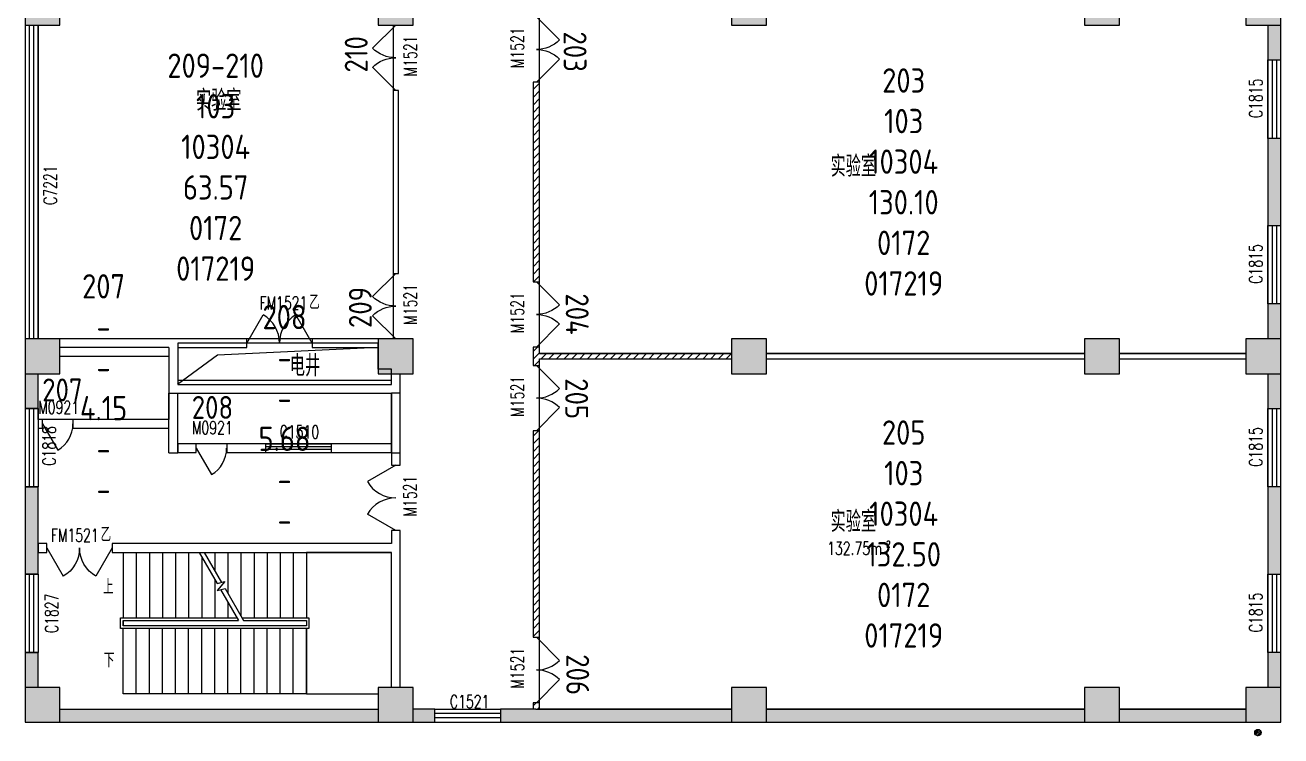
# Model space of a CAD drawing. Extents: x 204160 to 232960, y 180562 to 214099.
# Drawn here: x 204160 to 232960, y 180562 to 196875 of the extents above; entities that cross this region are included whole.
import ezdxf

# ---------------------------------------------------------------- set-up
doc = ezdxf.new("R2010")
doc.units = 0
doc.header["$LTSCALE"] = 1000
doc.header["$MEASUREMENT"] = 0
for name, color, linetype in [('bady', 30, 'Continuous'), ('name', 1, 'Continuous'), ('PUB_HATCH', 8, 'Continuous'), ('RM', 4, 'Continuous'), ('RM$', 5, 'Continuous'), ('RM$TXT', 5, 'Continuous')]:
    doc.layers.add(name, color=color, linetype=linetype)
doc.styles.add('_TCH_DIM', font='SIMPLEX', dxfattribs={"bigfont": 'GBCBIG'})
doc.styles.add('_TCH_SPACE', font='SIMPLEX', dxfattribs={"bigfont": 'GBCBIG'})
doc.styles.add('_TCH_WINDOW', font='SIMPLEX', dxfattribs={"bigfont": 'GBCBIG'})
doc.styles.get("Standard").update_dxf_attribs({"font": 'gbenor.shx', "bigfont": 'gbcbig.shx'})
pattern_1 = [(45, (0, 89.76), (-88.388383, 88.388383), [])]

# ---------------------------------------------------------------- blocks, each defined once
blk = doc.blocks.new('_FZH')
blk.add_lwpolyline([(-0.5, -0.5), (0.5, -0.5), (0.5, 0.5), (-0.5, 0.5)], close=True)
at = {"layer": 'PUB_HATCH'}
blk.add_solid([(-0.5, -0.5), (0.5, -0.5), (-0.5, 0.5), (0.5, 0.5)], dxfattribs=at)
blk = doc.blocks.new('$WINLIB2D$00000001')
at = {"color": 0}
for points in [[(-0.5, 0.5), (-0.5, -0.5)], [(-0.5, 0.5), (0.5, 0.5)], [(0.5, -0.5), (0.5, 0.5)], [(0.5, 0.1667), (-0.5, 0.1667)], [(0.5, -0.1667), (-0.5, -0.1667)], [(-0.5, -0.5), (0.5, -0.5)]]:
    blk.add_lwpolyline(points, dxfattribs=at)
blk = doc.blocks.new('$lvtry$00000171')
for p, q in [((-74, 11), (-11, 74)), ((-70, -27), (27, 70)), ((-53, -53), (53, 53)), ((-27, -70), (70, 27)), ((11, -74), (74, -11))]:
    blk.add_line(p, q)
blk.add_circle((0, 0), 75)
blk.add_point((0, 0))
blk = doc.blocks.new('$DorLib2D$00000231')
at = {"color": 0}
for p, q in [((-0.5, 0), (-0.25, 0.433)), ((0.5, 0), (0.25, 0.433))]:
    blk.add_line(p, q, dxfattribs=at)
for centre, start, end in [((-0.5, 0), 0, 60), ((0.5, 0), 120, 180)]:
    blk.add_arc(centre, 0.5, start, end, dxfattribs=at)
blk = doc.blocks.new('$DorLib2D$00000116')
at = {"color": 0}
for p, q in [((-0.5, 0), (-0.146, 0.354)), ((0.5, 0), (0.146, 0.354))]:
    blk.add_line(p, q, dxfattribs=at)
for centre, start, end in [((-0.5, 0), 0, 45), ((0.5, 0), 135, 180)]:
    blk.add_arc(centre, 0.5, start, end, dxfattribs=at)
blk = doc.blocks.new('$DorLib2D$00000228')
at = {"color": 0}
blk.add_line((0.5, 0), (0, 0.866), dxfattribs=at)
blk.add_arc((0.5, 0), 1, 120, 180, dxfattribs=at)

msp = doc.modelspace()

# ---------------------------------------------------------------- hatches: boundary and pattern name
at = {"layer": 'bady'}
for points in [[(232960, 196875), (232660, 196875), (232660, 196075), (232960, 196075)], [(232660, 194275), (232660, 192275), (232960, 192275), (232960, 194275)], [(232660, 189675), (232960, 189675), (232960, 190475), (232660, 190475)], [(204460, 188875), (204160, 188875), (204160, 188075), (204460, 188075)], [(232960, 188875), (232660, 188875), (232660, 188075), (232960, 188075)], [(204460, 184275), (204460, 186275), (204160, 186275), (204160, 184275)], [(232660, 186275), (232660, 184275), (232960, 184275), (232960, 186275)], [(204160, 181675), (204460, 181675), (204460, 182475), (204160, 182475)], [(232660, 181675), (232960, 181675), (232960, 182475), (232660, 182475)], [(212260, 180875), (212260, 181175), (204960, 181175), (204960, 180875)], [(213060, 181175), (213060, 180875), (213560, 180875), (213560, 181175)], [(215870, 181175), (215060, 181175), (215060, 180875), (215870, 180875)], [(220360, 180875), (220360, 181175), (215870, 181175), (215870, 180875)], [(228460, 180875), (228460, 181175), (221160, 181175), (221160, 180875)], [(232160, 180875), (232160, 181175), (229260, 181175), (229260, 180875)]]:
    msp.add_hatch(color=30, dxfattribs=at).paths.add_polyline_path(points)
h = msp.add_hatch(dxfattribs=at)
h.set_pattern_fill('普通砖', color=30, scale=50, style=0)
h.set_pattern_definition(pattern_1)
h.paths.add_polyline_path([(215960, 190985), (215960, 195565), (215810, 195565), (215810, 190985)])
h = msp.add_hatch(dxfattribs=at)
h.set_pattern_fill('普通砖', color=30, scale=50, style=0)
h.set_pattern_definition(pattern_1)
h.paths.add_polyline_path([(215960, 189335), (215960, 189485), (215810, 189485), (215810, 189275), (215910, 189275)])
h = msp.add_hatch(dxfattribs=at)
h.set_pattern_fill('普通砖', color=30, scale=50, style=0)
h.set_pattern_definition(pattern_1)
h.paths.add_polyline_path([(215810, 189275), (215810, 189065), (215960, 189065), (215960, 189215), (215910, 189275)])
h = msp.add_hatch(dxfattribs=at)
h.set_pattern_fill('普通砖', color=30, scale=50, style=0)
h.set_pattern_definition(pattern_1)
h.paths.add_polyline_path([(215910, 189275), (215960, 189215), (220360, 189215), (220360, 189335), (215960, 189335)])
h = msp.add_hatch(dxfattribs=at)
h.set_pattern_fill('普通砖', color=30, scale=50, style=0)
h.set_pattern_definition(pattern_1)
h.paths.add_polyline_path([(215960, 182825), (215960, 187565), (215810, 187565), (215810, 182825)])
h = msp.add_hatch(dxfattribs=at)
h.set_pattern_fill('普通砖', color=30, scale=50, style=0)
h.set_pattern_definition(pattern_1)
h.paths.add_polyline_path([(215960, 181175), (215960, 181325), (215810, 181325), (215810, 181175)])

# ---------------------------------------------------------------- linework, layer by layer
at = {"layer": 'bady', "color": 30}
for p, q in [((232660, 196875), (232660, 196075)), ((232960, 196075), (232960, 196875)), ((232660, 196075), (232960, 196075)), ((215960, 195565), (215810, 195565)), ((215810, 195565), (215810, 190985)), ((215960, 190985), (215960, 195565)), ((212720, 195375), (212600, 195375)), ((212600, 195375), (212600, 191175)), ((212720, 191175), (212720, 195375)), ((232660, 194275), (232660, 192275)), ((232960, 194275), (232660, 194275)), ((232960, 192275), (232960, 194275)), ((232660, 192275), (232960, 192275)), ((212600, 191175), (212720, 191175)), ((215810, 190985), (215960, 190985)), ((232960, 190475), (232660, 190475)), ((232660, 190475), (232660, 189675)), ((232960, 189675), (232960, 190475)), ((207660, 189675), (204960, 189675)), ((209244, 189675), (207660, 189675)), ((209244, 189475), (209244, 189675)), ((212260, 189675), (210744, 189675)), ((210744, 189675), (210744, 189475)), ((207460, 189475), (204960, 189475)), ((207460, 189475), (207460, 188425)), ((207660, 189475), (209244, 189475)), ((207660, 189475), (207660, 188625)), ((210744, 189475), (212260, 189475)), ((215960, 189485), (215810, 189485)), ((215810, 189485), (215810, 189275)), ((215810, 189275), (215810, 189065)), ((215960, 189335), (215960, 189485)), ((215960, 189335), (220360, 189335)), ((221160, 189335), (228460, 189335)), ((229260, 189335), (232160, 189335)), ((215810, 189065), (215960, 189065)), ((215960, 189065), (215960, 189215)), ((215960, 189215), (220360, 189215)), ((221160, 189215), (228460, 189215)), ((229260, 189215), (232160, 189215)), ((204160, 188875), (204160, 188075)), ((204460, 188075), (204460, 188875)), ((212560, 188625), (212560, 188875)), ((212760, 188625), (212760, 188875)), ((232660, 188875), (232660, 188075)), ((232960, 188075), (232960, 188875)), ((207460, 187059), (207460, 188425)), ((207460, 188425), (207660, 188425)), ((207460, 188425), (212560, 188425)), ((207660, 188625), (212560, 188625)), ((207660, 187059), (207660, 188425)), ((212560, 187061), (212560, 188425)), ((212560, 188425), (212560, 186775)), ((212760, 188425), (212560, 188425)), ((212760, 187061), (212760, 188625)), ((212760, 186775), (212760, 188425)), ((204160, 188075), (204460, 188075)), ((232660, 188075), (232960, 188075)), ((204556, 187826), (204460, 187826)), ((204460, 187826), (204460, 187626)), ((204556, 187626), (204556, 187826)), ((207460, 187826), (205257, 187826)), ((205257, 187826), (205257, 187626)), ((207460, 187626), (207460, 187826)), ((204460, 187626), (204556, 187626)), ((205257, 187626), (207460, 187626)), ((215960, 187565), (215810, 187565)), ((215810, 187565), (215810, 182825)), ((215960, 182825), (215960, 187565)), ((208081, 187266), (207660, 187266)), ((207660, 187266), (207660, 187066)), ((208081, 187066), (208081, 187266)), ((209681, 187266), (208783, 187266)), ((208783, 187266), (208783, 187066)), ((209681, 187066), (209681, 187266)), ((212560, 187266), (211181, 187266)), ((211181, 187266), (211181, 187066)), ((212560, 187066), (212560, 187266)), ((207460, 187059), (207660, 187059)), ((207660, 187066), (208081, 187066)), ((208783, 187066), (209681, 187066)), ((211181, 187066), (212560, 187066)), ((212560, 187061), (212760, 187061)), ((212560, 186775), (212760, 186775)), ((204460, 186275), (204160, 186275)), ((204160, 186275), (204160, 184275)), ((204460, 184275), (204460, 186275)), ((232660, 186275), (232660, 184275)), ((232960, 186275), (232660, 186275)), ((232960, 184275), (232960, 186275)), ((212760, 185275), (212560, 185275)), ((212560, 185275), (212560, 184975)), ((212760, 184875), (212760, 185275)), ((204660, 184975), (204460, 184975)), ((204460, 184975), (204460, 184775)), ((204660, 184775), (204660, 184975)), ((212560, 184975), (206160, 184975)), ((206160, 184975), (206160, 184775)), ((204460, 184775), (204660, 184775)), ((206160, 184775), (212560, 184775)), ((206410, 184775), (208151, 184775)), ((206410, 184775), (206410, 183270)), ((206710, 184775), (206710, 183270)), ((207010, 184775), (207010, 183270)), ((207310, 184775), (207310, 183270)), ((207610, 184775), (207610, 183270)), ((207910, 184775), (207910, 183270)), ((208151, 184775), (208565, 184057)), ((208210, 184672), (208210, 183270)), ((208266, 184775), (210610, 184775)), ((208266, 184775), (208665, 184084)), ((208510, 184775), (208510, 184352)), ((208810, 184775), (208810, 183833)), ((209110, 184775), (209110, 183313)), ((209410, 184775), (209410, 183270)), ((209710, 184775), (209710, 183270)), ((210010, 184775), (210010, 183270)), ((210310, 184775), (210310, 183270)), ((210610, 184775), (210610, 183270)), ((212560, 184775), (210610, 184775)), ((210610, 184775), (210610, 183270)), ((212560, 181675), (212560, 184775)), ((212560, 181675), (212560, 184775)), ((212760, 181675), (212760, 184875)), ((204160, 184275), (204460, 184275)), ((208510, 184152), (208510, 183270)), ((208565, 184057), (208738, 184103)), ((208738, 184103), (208565, 183897)), ((232660, 184275), (232960, 184275)), ((208565, 183897), (208745, 183945)), ((208645, 183919), (209054, 183210)), ((208745, 183945), (209170, 183210)), ((208810, 183633), (208810, 183270)), ((206350, 183030), (206350, 183270)), ((206350, 183270), (209020, 183270)), ((206410, 183210), (209054, 183210)), ((206410, 183090), (206410, 183210)), ((206410, 183210), (209054, 183210)), ((206410, 183210), (206410, 183090)), ((209135, 183270), (210670, 183270)), ((209170, 183210), (210610, 183210)), ((209170, 183210), (210610, 183210)), ((210610, 183210), (210610, 183090)), ((210610, 183210), (210610, 183090)), ((210670, 183270), (210670, 183030)), ((210670, 183030), (206350, 183030)), ((210610, 183090), (206410, 183090)), ((210610, 183090), (206410, 183090)), ((206410, 181525), (206410, 183030)), ((206710, 181525), (206710, 183030)), ((207010, 181525), (207010, 183030)), ((207310, 181525), (207310, 183030)), ((207610, 181525), (207610, 183030)), ((207910, 181525), (207910, 183030)), ((208210, 181525), (208210, 183030)), ((208510, 181525), (208510, 183030)), ((208810, 181525), (208810, 183030)), ((209110, 181525), (209110, 183030)), ((209410, 181525), (209410, 183030)), ((209710, 181525), (209710, 183030)), ((210010, 181525), (210010, 183030)), ((210310, 181525), (210310, 183030)), ((210610, 181525), (210610, 183030)), ((210610, 183030), (210610, 181525)), ((215810, 182825), (215960, 182825)), ((204460, 182475), (204160, 182475)), ((204160, 182475), (204160, 181675)), ((204460, 181675), (204460, 182475)), ((232960, 182475), (232660, 182475)), ((232660, 182475), (232660, 181675)), ((232960, 181675), (232960, 182475)), ((210610, 181525), (206410, 181525)), ((210610, 181525), (212260, 181525)), ((204960, 181175), (212260, 181175)), ((213560, 181175), (213060, 181175)), ((213560, 180875), (213560, 181175)), ((215870, 181175), (215060, 181175)), ((215060, 181175), (215060, 180875)), ((215960, 181325), (215810, 181325)), ((215810, 181325), (215810, 181175)), ((215870, 181175), (220360, 181175)), ((215960, 181175), (215960, 181325)), ((221160, 181175), (228460, 181175)), ((229260, 181175), (232160, 181175)), ((204960, 180875), (212260, 180875)), ((213060, 180875), (213560, 180875)), ((215060, 180875), (215870, 180875)), ((215870, 180875), (220360, 180875)), ((221160, 180875), (228460, 180875)), ((229260, 180875), (232160, 180875))]:
    msp.add_line(p, q, dxfattribs=at)
msp.add_lwpolyline([(212260, 189475), (208571, 189302), (207658, 188625)], dxfattribs=at)
for points in [[(206260, 183993, 0, 0, 0), (208210, 183993, 80, 0, 0), (208510, 183993, 0, 0, 0)], [(206260, 182308, 0, 0, 0), (211585, 182308, 0, 0, 0), (211585, 183993, 0, 0, 0), (209110, 183993, 80, 0, 0), (208810, 183993, 0, 0, 0)]]:
    msp.add_lwpolyline(points, format="xyseb", dxfattribs=at)
at = {"layer": 'RM'}
msp.add_lwpolyline([(207660, 189575), (207660, 188725), (212560, 188725), (212560, 188975), (212260, 188975), (212260, 189575)], close=True, dxfattribs=at)
at = {"layer": 'RM$'}
for points in [[(204960, 197555), (212260, 197555), (212260, 196875), (212600, 196875), (212600, 191175), (212600, 189675), (204460, 189675), (204460, 196875), (204960, 196875)], [(215960, 197200), (220360, 197200), (220360, 196875), (221160, 196875), (221160, 197215), (228460, 197215), (228460, 196875), (229260, 196875), (229260, 197215), (232160, 197215), (232160, 196875), (232660, 196875), (232660, 189675), (232160, 189675), (232160, 189335), (229260, 189335), (229260, 189675), (228460, 189675), (228460, 189335), (221160, 189335), (221160, 189675), (220360, 189675), (220360, 189335), (215960, 189335)], [(204960, 189275), (207460, 189275), (207460, 187826), (204460, 187826), (204460, 188875), (204960, 188875)], [(215960, 189215), (220360, 189215), (220360, 188875), (221160, 188875), (221160, 189215), (228460, 189215), (228460, 188875), (229260, 188875), (229260, 189215), (232160, 189215), (232160, 188875), (232660, 188875), (232660, 181675), (232160, 181675), (232160, 181175), (229260, 181175), (229260, 181675), (228460, 181675), (228460, 181175), (221160, 181175), (221160, 181675), (220360, 181675), (220360, 181175), (215960, 181175)], [(207660, 188425), (212560, 188425), (212560, 187266), (207660, 187266)]]:
    msp.add_lwpolyline(points, close=True, dxfattribs=at)

# ---------------------------------------------------------------- block references
at = {"layer": 'bady', "color": 30, "xscale": 800, "yscale": 800, "zscale": 800}
for p in [(204560, 197275), (212660, 197275), (220760, 197275), (228860, 197275), (232560, 197275), (204560, 189275), (212660, 189275), (220760, 189275), (228860, 189275), (232560, 189275), (204560, 181275), (212660, 181275), (220760, 181275), (228860, 181275), (232560, 181275)]:
    msp.add_blockref('_FZH', p, dxfattribs=at)
at = {"layer": 'bady', "color": 30}
ref = msp.add_blockref('$DorLib2D$00000116', (215885, 196315), dxfattribs=dict(at, xscale=1500, yscale=-1500, zscale=150, rotation=90))
ref.add_attrib('A', 'M1521', (215599, 195890), dxfattribs={"color": 30, "height": 297.5, "rotation": 90, "style": '_TCH_WINDOW', "width": 0.705882})
ref = msp.add_blockref('$WINLIB2D$00000001', (204310, 193275), dxfattribs=dict(at, xscale=-7200, yscale=300, zscale=300, rotation=90))
ref.add_attrib('A', 'C7221', (204884, 192748), dxfattribs={"color": 30, "height": 297.5, "rotation": 90, "style": '_TCH_WINDOW', "width": 0.705882})
ref = msp.add_blockref('$DorLib2D$00000116', (212660, 196125), dxfattribs=dict(at, xscale=-1500, yscale=1500, zscale=120, rotation=90))
ref.add_attrib('A', 'M1521', (213144, 195700), dxfattribs={"color": 30, "height": 297.5, "rotation": 90, "style": '_TCH_WINDOW', "width": 0.705882})
ref = msp.add_blockref('$WINLIB2D$00000001', (232810, 195175), dxfattribs=dict(at, xscale=-1800, yscale=300, zscale=300, rotation=270))
ref.add_attrib('A', 'C1815', (232534, 194740), dxfattribs={"color": 30, "height": 297.5, "rotation": 90, "style": '_TCH_WINDOW', "width": 0.705882})
ref = msp.add_blockref('$WINLIB2D$00000001', (232810, 191375), dxfattribs=dict(at, xscale=-1800, yscale=300, zscale=300, rotation=270))
ref.add_attrib('A', 'C1815', (232534, 190940), dxfattribs={"color": 30, "height": 297.5, "rotation": 90, "style": '_TCH_WINDOW', "width": 0.705882})
ref = msp.add_blockref('$DorLib2D$00000116', (212660, 190425), dxfattribs=dict(at, xscale=-1500, yscale=1500, zscale=120, rotation=90))
ref.add_attrib('A', 'M1521', (213144, 190000), dxfattribs={"color": 30, "height": 297.5, "rotation": 90, "style": '_TCH_WINDOW', "width": 0.705882})
ref = msp.add_blockref('$DorLib2D$00000116', (215885, 190235), dxfattribs=dict(at, xscale=1500, yscale=-1500, zscale=150, rotation=90))
ref.add_attrib('A', 'M1521', (215599, 189810), dxfattribs={"color": 30, "height": 297.5, "rotation": 90, "style": '_TCH_WINDOW', "width": 0.705882})
at = {"layer": 'bady', "color": 30, "xscale": -1500, "zscale": 200, "rotation": 180}
for p, yscale in [((209994, 189575), -1500), ((205410, 184875), 1500)]:
    msp.add_blockref('$DorLib2D$00000231', p, dxfattribs=dict(at, yscale=yscale))
at = {"layer": 'bady', "color": 30}
ref = msp.add_blockref('$DorLib2D$00000116', (215885, 188315), dxfattribs=dict(at, xscale=-1500, yscale=-1500, zscale=150, rotation=90))
ref.add_attrib('A', 'M1521', (215599, 187890), dxfattribs={"color": 30, "height": 297.5, "rotation": 90, "style": '_TCH_WINDOW', "width": 0.705882})
ref = msp.add_blockref('$WINLIB2D$00000001', (204310, 187175), dxfattribs=dict(at, xscale=-1800, yscale=-300, zscale=300, rotation=90))
ref.add_attrib('A', 'C1818', (204860, 186764), dxfattribs={"color": 30, "height": 297.5, "rotation": 90, "style": '_TCH_WINDOW', "width": 0.705882})
ref = msp.add_blockref('$DorLib2D$00000228', (204907, 187726), dxfattribs=dict(at, xscale=-701.5256849103846, yscale=-701.5256849103846, zscale=200))
ref.add_attrib('A', 'M0921', (204462, 187953), dxfattribs={"color": 30, "height": 297.5, "style": '_TCH_WINDOW', "width": 0.705882})
ref = msp.add_blockref('$WINLIB2D$00000001', (232810, 187175), dxfattribs=dict(at, xscale=-1800, yscale=300, zscale=300, rotation=270))
ref.add_attrib('A', 'C1815', (232534, 186740), dxfattribs={"color": 30, "height": 297.5, "rotation": 90, "style": '_TCH_WINDOW', "width": 0.705882})
ref = msp.add_blockref('$DorLib2D$00000228', (208432, 187166), dxfattribs=dict(at, xscale=-701.5256849103846, yscale=-701.5256849103846, zscale=200))
ref.add_attrib('A', 'M0921', (207987, 187487), dxfattribs={"color": 30, "height": 297.5, "style": '_TCH_WINDOW', "width": 0.705882})
ref = msp.add_blockref('$WINLIB2D$00000001', (210431, 187166), dxfattribs=dict(at, xscale=1500, yscale=-200, zscale=200))
ref.add_attrib('A', 'C1510', (209996, 187389), dxfattribs={"color": 30, "height": 297.5, "style": '_TCH_WINDOW', "width": 0.705882})
ref = msp.add_blockref('$DorLib2D$00000231', (212660, 186025), dxfattribs=dict(at, xscale=1500, yscale=1500, zscale=200, rotation=90))
ref.add_attrib('A', 'M1521', (213134, 185600), dxfattribs={"color": 30, "height": 297.5, "rotation": 90, "style": '_TCH_WINDOW', "width": 0.705882})
ref = msp.add_blockref('$WINLIB2D$00000001', (204310, 183375), dxfattribs=dict(at, xscale=-1800, yscale=-300, zscale=300, rotation=90))
ref.add_attrib('A', 'C1827', (204916, 182920), dxfattribs={"color": 30, "height": 297.5, "rotation": 90, "style": '_TCH_WINDOW', "width": 0.705882})
ref = msp.add_blockref('$WINLIB2D$00000001', (232810, 183375), dxfattribs=dict(at, xscale=-1800, yscale=300, zscale=300, rotation=270))
ref.add_attrib('A', 'C1815', (232534, 182940), dxfattribs={"color": 30, "height": 297.5, "rotation": 90, "style": '_TCH_WINDOW', "width": 0.705882})
ref = msp.add_blockref('$DorLib2D$00000116', (215885, 182075), dxfattribs=dict(at, xscale=-1500, yscale=-1500, zscale=150, rotation=90))
ref.add_attrib('A', 'M1521', (215599, 181650), dxfattribs={"color": 30, "height": 297.5, "rotation": 90, "style": '_TCH_WINDOW', "width": 0.705882})
ref = msp.add_blockref('$WINLIB2D$00000001', (214310, 181025), dxfattribs=dict(at, xscale=1500, yscale=-300, zscale=300))
ref.add_attrib('A', 'C1521', (213900, 181201), dxfattribs={"color": 30, "height": 297.5, "style": '_TCH_WINDOW', "width": 0.705882})
msp.add_blockref('$lvtry$00000171', (232435, 180637), dxfattribs=at)

# ---------------------------------------------------------------- texts
at = {"layer": 'bady', "color": 30, "style": '_TCH_WINDOW'}
for p in [(210675, 190350), (205891, 185020)]:
    msp.add_text('乙', height=338, dxfattribs=at).set_placement(p)
at = {"layer": 'bady', "color": 30, "style": '_TCH_WINDOW', "width": 0.705882}
for p in [(209535, 190350), (204751, 185020)]:
    msp.add_text('FM1521', height=297.5, dxfattribs=at).set_placement(p)
at = {"layer": 'bady', "color": 30}
msp.add_text('电井', height=482.3, dxfattribs=at).set_placement((210231, 188817))
at = {"layer": 'bady', "color": 7, "style": '_TCH_DIM'}
for s, p in [('上', (205947, 183818)), ('下', (205965, 182133))]:
    msp.add_text(s, height=338, dxfattribs=at).set_placement(p)
at = {"layer": 'name', "color": 1, "style": '_TCH_SPACE'}
for p in [(208081, 194907), (208081, 194908), (222634, 193395), (222634, 193394), (222634, 185241), (222634, 185240)]:
    msp.add_text('实验室', height=482.3, dxfattribs=at).set_placement(p)
at = {"layer": 'name', "style": '_TCH_SPACE', "width": 0.705882}
for s, height, p in [('132.75m', 297.5, (222552, 184717)), ('2', 149, (223912, 184892))]:
    msp.add_text(s, height=height, dxfattribs=at).set_placement(p)
at = {"layer": 'name', "char_height": 525, "attachment_point": 1}
for s, width, insert, rotation in [('210', 2250.5, (211491, 195786), 90), ('203', 2584, (217036, 196729), 270), ('209', 4210.5, (211585, 189924), 90), ('204', 1705.5, (217085, 190718), 270), ('205', 2930.5, (217072, 188770), 270), ('206', 2643, (217097, 182436), 270)]:
    msp.add_mtext_dynamic_manual_height_columns(s, width=width, gutter_width=1750, heights=[0], dxfattribs=dict(at, insert=insert, rotation=rotation))
for s, width, insert in [('207', 2029, (204553, 188765)), ('208', 1971, (207982, 188363))]:
    msp.add_mtext_dynamic_manual_height_columns(s, width=width, gutter_width=1750, heights=[0], dxfattribs=dict(at, insert=insert))
at = {"layer": 'RM$TXT', "char_height": 558.8, "attachment_point": 8}
for s, insert in [('209-210^M^J103^M^J10304^M^J63.57^M^J0172^M^J017219^M^J', (208530, 191007)), ('203^M^J103^M^J10304^M^J130.10^M^J0172^M^J017219^M^J', (224310, 190667)), ('207^M^J-^M^J-^M^J4.15^M^J-^M^J-^M^J', (205960, 185943)), ('208^M^J-^M^J-^M^J5.68^M^J-^M^J-^M^J', (210110, 185238)), ('205^M^J103^M^J10304^M^J132.50^M^J0172^M^J017219^M^J', (224310, 182587))]:
    msp.add_mtext(s, dxfattribs=dict(at, insert=insert))

doc.saveas('drawing.dxf')
